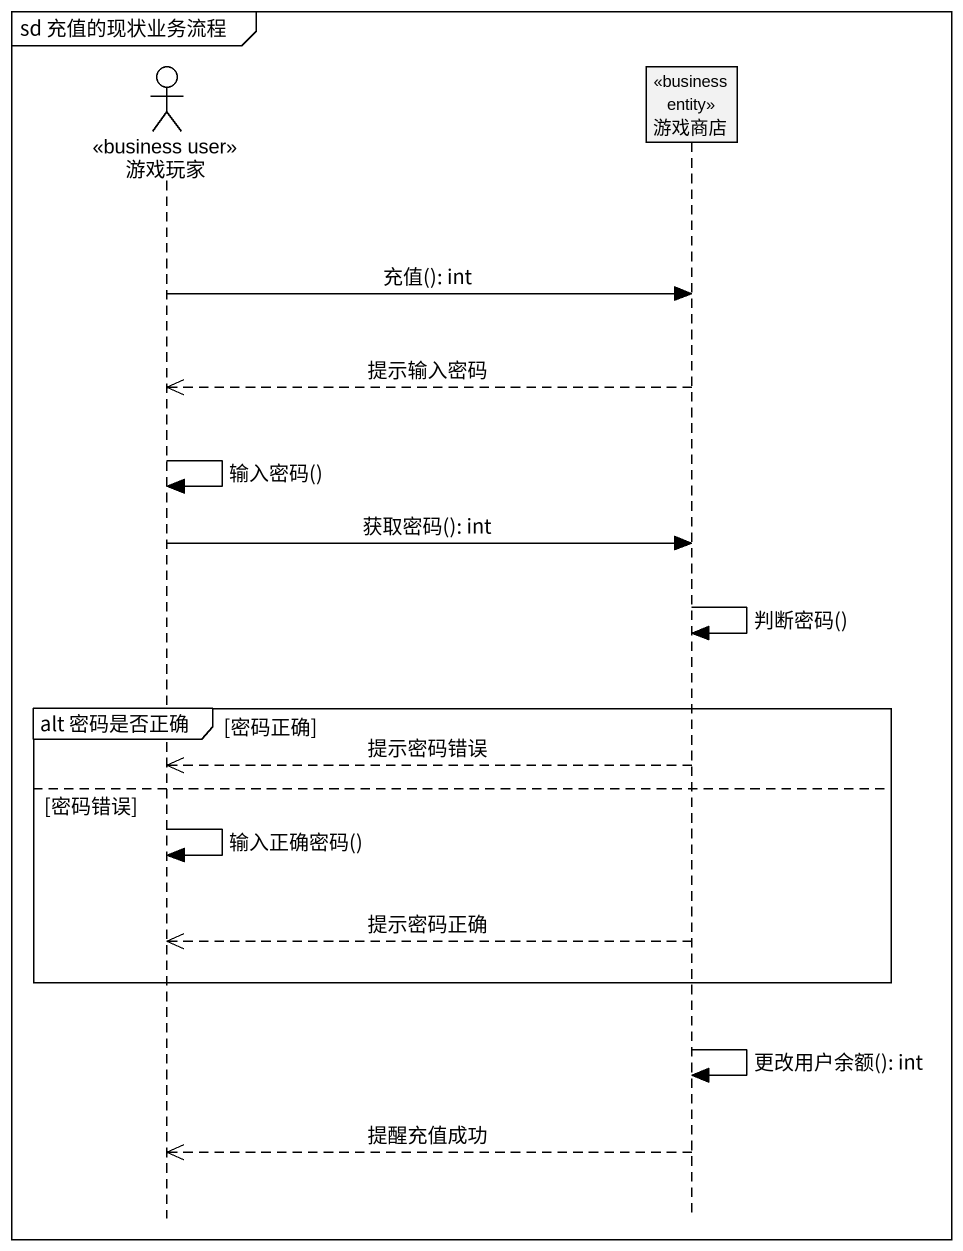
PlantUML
@startuml
mainframe sd 充值的现状业务流程
hide footbox
actor 游戏玩家 <<business user>>
participant 游戏商店 <<business entity>>

游戏玩家 -> 游戏商店 : 充值(): int
游戏商店 -->> 游戏玩家 : 提示输入密码
游戏玩家 -> 游戏玩家 : 输入密码()
游戏玩家 -> 游戏商店 : 获取密码(): int
游戏商店 -> 游戏商店 : 判断密码()
group alt 密码是否正确 [密码正确]
  游戏商店 -->> 游戏玩家 : 提示密码错误
else 密码错误
  游戏玩家 -> 游戏玩家 : 输入正确密码()
  游戏商店 -->> 游戏玩家 : 提示密码正确
end
游戏商店 -> 游戏商店 : 更改用户余额(): int
游戏商店 -->> 游戏玩家 : 提醒充值成功
@enduml
